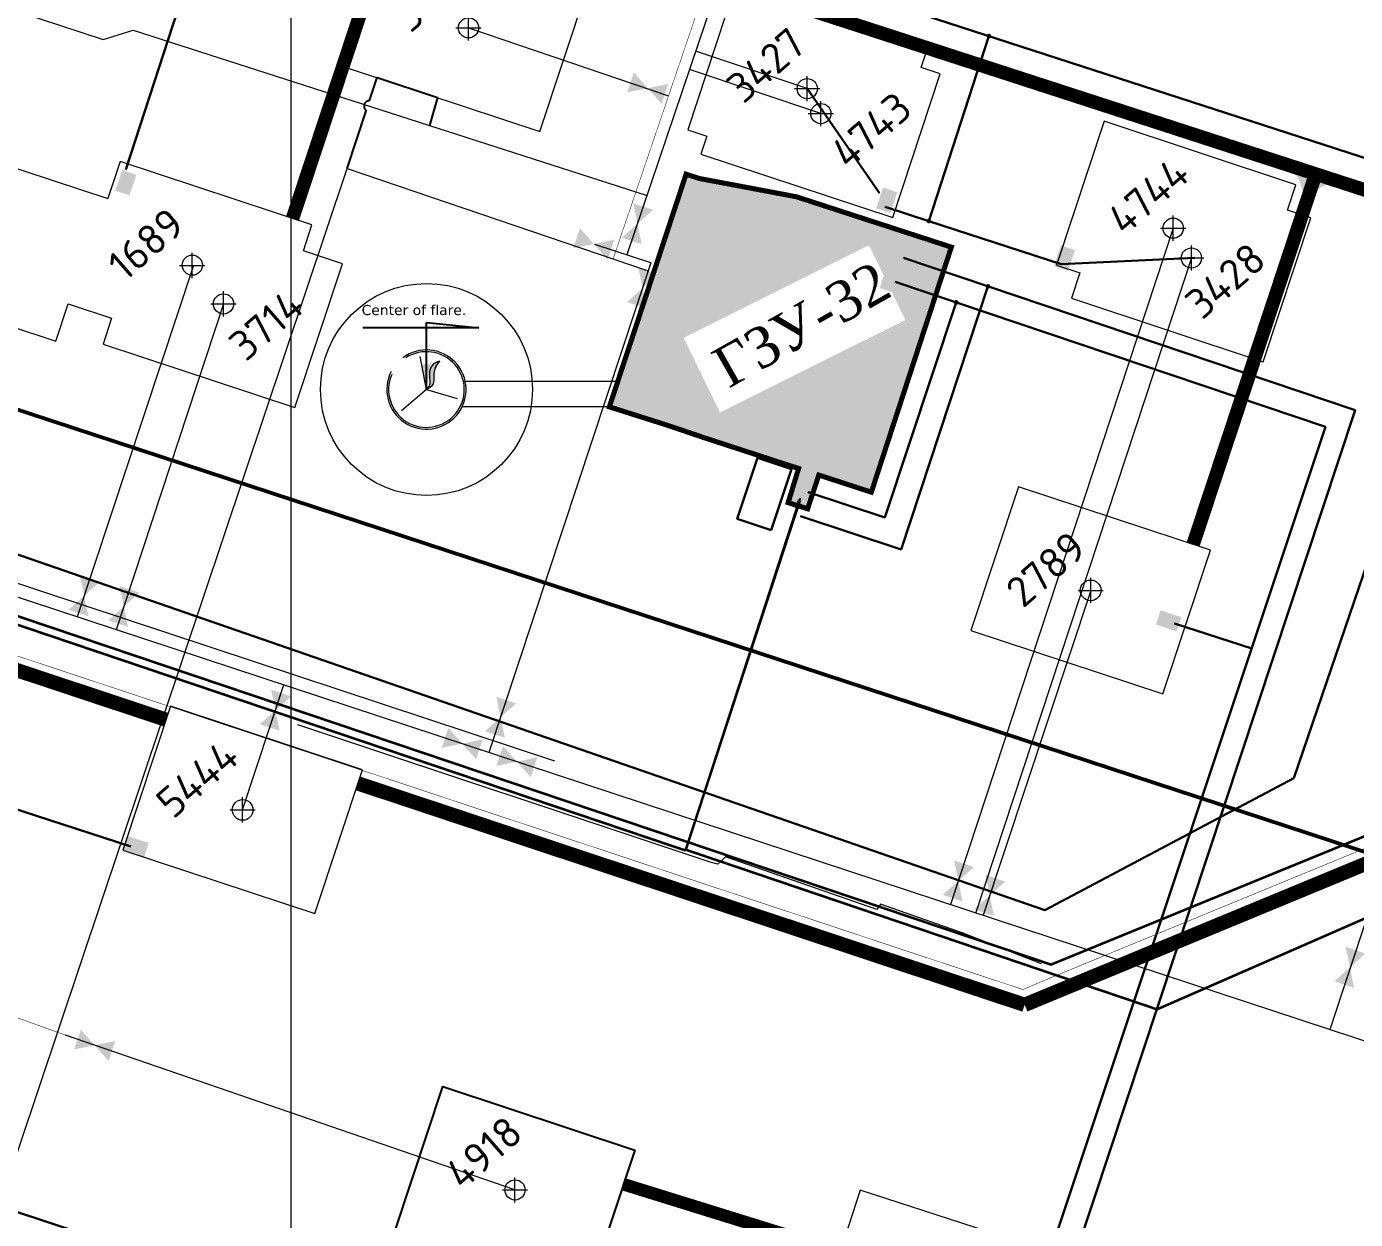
# Model space of a CAD drawing. Header units: millimetres. Extents: x 519 to 9564855, y -810 to 5021775.
# Drawn here: x 9540897 to 9541423, y 4996449 to 4996922 of the extents above; entities that cross this region are included whole.
import ezdxf

# ---------------------------------------------------------------- set-up
doc = ezdxf.new("R2010")
doc.units = ezdxf.units.MM
doc.header["$LTSCALE"] = 2
doc.header["$MEASUREMENT"] = 0
doc.header["$PDMODE"] = 2
doc.header["$PDSIZE"] = 5
doc.linetypes.add('92051501$0$GROUND2', pattern=[35, 25, -10])
doc.linetypes.add('ACAD_ISO02W100', pattern=[15, 12, -3])
for name, color, linetype in [('164 скв. на 2011 год (измененные)', 121, 'Continuous'), ('COMPOUND', 3, 'Continuous'), ('Existing roads', 41, 'Continuous'), ('FIBERGLASS', 212, 'Continuous'), ('GRID_PULKOVO', 7, 'Continuous'), ('GZU 32', 7, 'Continuous'), ('OilColl&Flowlines', 3, 'Continuous'), ('Stage 12 wells.Text&Frame', 52, 'Continuous'), ('Stage 9.Frame&Text', 7, 'Continuous'), ('Скважины 2019г.', 241, 'Continuous'), ('Скважины на 2015 год', 7, 'Continuous')]:
    doc.layers.add(name, color=color, linetype=linetype)
for name, color, linetype, lineweight in [('200 скв. на 2010 год', 61, 'Continuous', 0), ('PPLINE_GAS', 4, 'GAS_LINE', 30), ('SteamInjInfrastructure', 25, 'Continuous', 100), ('WELLS(drilled after 2000y)', 6, 'Continuous', 40), ('Скв на 2025 допы от ХеКай', 204, 'Continuous', 0), ('Электро', 1, 'Continuous', 30), ('Электроснаб', 1, 'Continuous', 18), ('Электроснабжене', 1, 'Continuous', 18)]:
    doc.layers.add(name, color=color, linetype=linetype, lineweight=lineweight)
doc.styles.add('92051501$0$STANDARD', font='simplex.shx')
doc.styles.add('Elect', font='isocpeur.ttf')
doc.styles.add('GeoApp', font='', dxfattribs={"height": 1})
doc.styles.get("Standard").update_dxf_attribs({"font": 'isocpeur.ttf', "width": 0.5})
doc.styles.get('GeoApp').set_extended_font_data('D431', italic=True)
doc.linetypes.add('g5_121_g', pattern='A,4,-0.4,["Г",GeoApp,S=1,R=0,X=0,Y=-0.5],-1.2,12', length=17.6)
doc.linetypes.add('GAS_LINE', pattern='A,0.5,-0.2,["G",92051501$0$STANDARD,S=0.1,R=0,X=-0.1,Y=-0.05],-0.05', length=0.75)
doc.dimstyles.new('ISO-25', dxfattribs={"dimtxt": 15, "dimasz": 10, "dimexe": 5, "dimexo": 5, "dimgap": 5, "dimtad": 1, "dimtxsty": 'Standard', "dimblk": 'OBLIQUE', "dimcen": 50, "dimadec": 0, "dimazin": 0, "dimtfac": 1, "dimtmove": 0, "dimatfit": 3, "dimfxl": 0, "dimarcsym": 0})

# ---------------------------------------------------------------- blocks, each defined once
blk = doc.blocks.new('92051501$0$WELLPAD')
at = {"flags": 128}
blk.add_lwpolyline([(40, -30), (-40, -30), (-40, 30), (40, 30.00000000093133)], close=True, dxfattribs=at)
blk = doc.blocks.new('_Oblique')
at = {"color": 0, "linetype": 'ByBlock', "lineweight": -2}
blk.add_line((-0.5, -0.5), (0.5, 0.5), dxfattribs=at)

msp = doc.modelspace()

# ---------------------------------------------------------------- hatches: boundary and pattern name
at = {"layer": 'Existing roads', "lineweight": 0}
h = msp.add_hatch(color=256, dxfattribs=at)
h.paths.add_polyline_path([(9541403.856718143, 4996855.226373387), (9541402.269479467, 4996855.823136153, 0.1551187413119976), (9541397.736826427, 4996865.360146748), (9541406.29242464, 4996862.607004706)])
h.paths.add_polyline_path([(9541405.38242215, 4996854.652746147), (9541403.856718143, 4996855.226373387), (9541406.29242464, 4996862.607004706), (9541415.08835774, 4996859.776524273, 0.1615507836754054)])
at = {"layer": 'GZU 32', "lineweight": 0, "ltscale": 50}
h = msp.add_hatch(color=1, dxfattribs=at)
edge = h.paths.add_edge_path()
edge.add_spline(control_points=[(9541055.147321742, 4996777.783218973), (9541056.294848977, 4996778.417294454), (9541058.245888066, 4996779.506844397), (9541058.119411573, 4996783.256832596), (9541058.306823807, 4996786.521548716), (9541059.857597087, 4996788.318072397), (9541060.431373706, 4996788.982775159)], knot_values=[0.0319818573145449, 0.0319818573145449, 0.0319818573145449, 0.0319818573145449, 3.598567764997965, 6.128648347783722, 10.51772471833637, 13.09536853065023, 13.09536853065023, 13.09536853065023, 13.09536853065023], degree=3, periodic=0)
edge.add_spline(control_points=[(9541060.431373706, 4996788.982775159), (9541059.25137478, 4996788.586385828), (9541057.141835887, 4996787.877742209), (9541056.175038183, 4996784.688264782), (9541056.340192998, 4996782.148800204), (9541056.660419233, 4996779.571407522), (9541055.64975755, 4996778.376801973), (9541055.147321742, 4996777.783218973)], knot_values=[0, 0, 0, 0, 3.503599376586759, 6.263547345212105, 9.09573299965222, 11.35519676612808, 13.58716658319746, 13.58716658319746, 13.58716658319746, 13.58716658319746], degree=3, periodic=0)
edge.add_line((9541055.442918006, 4996778.138716999), (9541055.465960722, 4996778.120282832))
edge.add_line((9541055.465960724, 4996778.120282836), (9541055.553375842, 4996778.011013936))
h = msp.add_hatch(color=1, dxfattribs=at)
edge = h.paths.add_edge_path()
edge.add_spline(control_points=[(9541055.154779993, 4996777.787339712), (9541056.302307233, 4996778.421415193), (9541058.253346348, 4996779.510965136), (9541058.126869844, 4996783.260953338), (9541058.314282084, 4996786.525669453), (9541059.865055352, 4996788.322193136), (9541060.438831966, 4996788.986895901)], knot_values=[0.0319818573145449, 0.0319818573145449, 0.0319818573145449, 0.0319818573145449, 3.598567764997965, 6.128648347783722, 10.51772471833637, 13.09536853065023, 13.09536853065023, 13.09536853065023, 13.09536853065023], degree=3, periodic=0)
edge.add_spline(control_points=[(9541060.438831968, 4996788.986895898), (9541059.258833043, 4996788.590506567), (9541057.149294157, 4996787.88186295), (9541056.182496443, 4996784.692385521), (9541056.347651264, 4996782.152920946), (9541056.667877493, 4996779.575528264), (9541055.65721582, 4996778.380922718), (9541055.154779993, 4996777.787339712)], knot_values=[0, 0, 0, 0, 3.503599376586759, 6.263547345212105, 9.09573299965222, 11.35519676612808, 13.58716658319746, 13.58716658319746, 13.58716658319746, 13.58716658319746], degree=3, periodic=0)
edge.add_line((9541055.45037628, 4996778.142837738), (9541055.473418994, 4996778.124403572))
edge.add_line((9541055.473418994, 4996778.124403575), (9541055.560834112, 4996778.015134675))
at = {"layer": 'Скважины на 2015 год', "linetype": 'ByBlock', "lineweight": 0, "ltscale": 5}
h = msp.add_hatch(color=5, dxfattribs=at)
h.paths.add_polyline_path([(9541157.999999467, 4996863.100003539), (9541163.143500593, 4996861.420290132), (9541201.685800517, 4996854.158247767), (9541232.393278485, 4996844.180783357), (9541234.5676463, 4996843.474288428), (9541263.100756453, 4996834.203318949), (9541231.399999484, 4996737.100003552), (9541210.581849147, 4996743.878938826), (9541206.156615471, 4996730.508317547), (9541198.436060714, 4996732.950677583), (9541202.573457897, 4996746.486680861), (9541165.086728692, 4996758.693342203), (9541151.425531307, 4996763.340446864), (9541127.599999495, 4996770.900003504)])
h.paths.add_polyline_path([(9541171.433063703, 4996768.658473374), (9541244.883280203, 4996805.356867308), (9541230.477591649, 4996834.946302036), (9541157.027375147, 4996798.247908103)], flags=16)
at = {"layer": 'Электро'}
for points in [[(9540931.862051213, 4996856.562246047), (9540937.474284388, 4996854.705259794), (9540940.181513181, 4996862.887118436), (9540934.569280015, 4996864.744104717)], [(9541238.419295697, 4996828.196154188), (9541244.03152885, 4996826.339167908), (9541246.738757662, 4996834.521026563), (9541241.126524488, 4996836.378012847)], [(9541234.720702376, 4996817.951853702), (9541240.332935551, 4996816.094867419), (9541243.040164316, 4996824.276726093), (9541237.427931156, 4996826.13371236)], [(9540936.869240036, 4996600.744888161), (9540935.073476825, 4996595.112766556), (9540943.28433007, 4996592.49479256), (9540945.08009326, 4996598.126914147)]]:
    msp.add_hatch(color=256, dxfattribs=at).paths.add_polyline_path(points)
at = {"layer": 'Электро', "ltscale": 25}
for points in [[(9541233.339694966, 4996849.56761862), (9541238.951928103, 4996847.710632352), (9541241.659156907, 4996855.892490999), (9541236.046923745, 4996857.749477284)], [(9541303.776260473, 4996826.681391152), (9541309.388493616, 4996824.824404869), (9541312.095722418, 4996833.006263531), (9541306.483489258, 4996834.863249814)], [(9541346.02476273, 4996690.264505399), (9541344.167776475, 4996684.652272224), (9541352.349635119, 4996681.945043445), (9541354.2066214, 4996687.557276607)]]:
    msp.add_hatch(color=256, dxfattribs=at).paths.add_polyline_path(points)
at = {"layer": 'Электроснаб', "lineweight": 0}
for points in [[(9540931.862051213, 4996856.562246047), (9540937.474284388, 4996854.705259794), (9540940.181513181, 4996862.887118436), (9540934.569280015, 4996864.744104717)], [(9541238.419295697, 4996828.196154188), (9541244.03152885, 4996826.339167908), (9541246.738757662, 4996834.521026563), (9541241.126524488, 4996836.378012847)], [(9541234.720702376, 4996817.951853702), (9541240.332935551, 4996816.094867419), (9541243.040164316, 4996824.276726093), (9541237.427931156, 4996826.13371236)], [(9540936.869240036, 4996600.744888161), (9540935.073476825, 4996595.112766556), (9540943.28433007, 4996592.49479256), (9540945.08009326, 4996598.126914147)]]:
    msp.add_hatch(color=1, dxfattribs=at).paths.add_polyline_path(points)
at = {"layer": 'Электроснаб', "lineweight": 0, "ltscale": 25}
for points in [[(9541233.339694966, 4996849.56761862), (9541238.951928103, 4996847.710632352), (9541241.659156907, 4996855.892490999), (9541236.046923745, 4996857.749477284)], [(9541303.776260473, 4996826.681391152), (9541309.388493616, 4996824.824404869), (9541312.095722418, 4996833.006263531), (9541306.483489258, 4996834.863249814)], [(9541346.02476273, 4996690.264505399), (9541344.167776475, 4996684.652272224), (9541352.349635119, 4996681.945043445), (9541354.2066214, 4996687.557276607)]]:
    msp.add_hatch(color=1, dxfattribs=at).paths.add_polyline_path(points)
at = {"layer": 'Электроснабжене', "lineweight": 0}
for points in [[(9540931.862051213, 4996856.562246047), (9540937.474284388, 4996854.705259794), (9540940.181513181, 4996862.887118436), (9540934.569280015, 4996864.744104717)], [(9541238.419295697, 4996828.196154188), (9541244.03152885, 4996826.339167908), (9541246.738757662, 4996834.521026563), (9541241.126524488, 4996836.378012847)], [(9541234.720702376, 4996817.951853702), (9541240.332935551, 4996816.094867419), (9541243.040164316, 4996824.276726093), (9541237.427931156, 4996826.13371236)], [(9540936.869240036, 4996600.744888161), (9540935.073476825, 4996595.112766556), (9540943.28433007, 4996592.49479256), (9540945.08009326, 4996598.126914147)]]:
    msp.add_hatch(color=1, dxfattribs=at).paths.add_polyline_path(points)
at = {"layer": 'Электроснабжене', "lineweight": 0, "ltscale": 25}
for points in [[(9541233.339694966, 4996849.56761862), (9541238.951928103, 4996847.710632352), (9541241.659156907, 4996855.892490999), (9541236.046923745, 4996857.749477284)], [(9541303.776260473, 4996826.681391152), (9541309.388493616, 4996824.824404869), (9541312.095722418, 4996833.006263531), (9541306.483489258, 4996834.863249814)], [(9541346.02476273, 4996690.264505399), (9541344.167776475, 4996684.652272224), (9541352.349635119, 4996681.945043445), (9541354.2066214, 4996687.557276607)]]:
    msp.add_hatch(color=1, dxfattribs=at).paths.add_polyline_path(points)

# ---------------------------------------------------------------- linework, layer by layer
at = {"color": 4, "lineweight": 0}
for p, q in [((9541167.56200024, 4996590.495000029, 1.8), (9541004.222000236, 4996644.87900003, 1.686000000000003)), ((9541170.530000238, 4996589.669000027, 1.701000000000004), (9541167.56200024, 4996590.495000029, 1.8)), ((9541173.588000232, 4996592.65800003, 1.308000000000001), (9541170.530000238, 4996589.669000027, 1.701000000000004)), ((9541233.605000237, 4996571.76800003, 1.581000000000004), (9541173.588000232, 4996592.65800003, 1.308000000000001)), ((9541234.99100024, 4996573.851000031, 1.518000000000004), (9541233.605000237, 4996571.76800003, 1.581000000000004)), ((9541267.350000238, 4996562.437000028, 1.754), (9541234.99100024, 4996573.851000031, 1.518000000000004)), ((9541298.778000236, 4996550.151000031, 1.999000000000002), (9541267.350000238, 4996562.437000028, 1.754))]:
    msp.add_line(p, q, dxfattribs=at)
at = {"color": 5, "lineweight": 0}
msp.add_line((9541300.177000238, 4996571.493000031, -1.201999999999997), (9541398.857000235, 4996623.81500003, 0.1120000000000019), dxfattribs=at)
at = {"layer": '164 скв. на 2011 год (измененные)', "color": 0, "linetype": 'ByBlock', "lineweight": 0}
for points in [[(9541251.107863454, 4996905.440457275), (9541253.465369487, 4996912.565374536), (9541177.484843824, 4996937.705953907), (9541158.629409304, 4996880.720559657), (9541166.239526197, 4996878.202509853)], [(9541314.036403267, 4996824.015487733), (9541310.696860816, 4996813.922633974), (9541386.677386468, 4996788.782054609), (9541405.532820992, 4996845.767448864), (9541396.2784371, 4996848.829556828)]]:
    msp.add_lwpolyline(points, dxfattribs=at)
for centre in [(9541206.000000237, 4996897.00000003), (9541358.20000024, 4996829.90000003)]:
    msp.add_circle(centre, 4, dxfattribs=at)
at = {"layer": '164 скв. на 2011 год (измененные)', "color": 0, "linetype": 'ByBlock', "lineweight": 0, "ltscale": 80}
msp.add_point((9541206.000000237, 4996897.00000003), dxfattribs=at)
at = {"layer": '164 скв. на 2011 год (измененные)', "color": 0, "linetype": 'ByBlock', "lineweight": 0}
msp.add_point((9541358.20000024, 4996829.90000003), dxfattribs=at)
at = {"layer": '200 скв. на 2010 год', "color": 0, "linetype": 'ByBlock', "lineweight": 0}
for points in [[(9541024.082020164, 4996905.177592586), (9541100.062545812, 4996880.03701322), (9541118.917980334, 4996937.022407475), (9541042.937454676, 4996962.162986837)], [(9540934.882019918, 4996595.27759256), (9541010.862545574, 4996570.137013193), (9541029.717980104, 4996627.122407448), (9540953.737454442, 4996652.262986808)]]:
    msp.add_lwpolyline(points, close=True, dxfattribs=at)
msp.add_lwpolyline([(9540930.370444603, 4996806.018178809), (9540926.982020155, 4996795.777592588), (9541002.96254581, 4996770.637013221), (9541021.817980332, 4996827.622407476), (9541006.378885139, 4996832.73092436)], dxfattribs=at)
for centre, radius in [((9541071.800000243, 4996921.100000028), 4), ((9540974.700000236, 4996811.700000031), 4), ((9540982.3, 4996611.2), 4.095103451852402)]:
    msp.add_circle(centre, radius, dxfattribs=at)
for p in [(9541071.800000243, 4996921.100000028), (9540974.700000236, 4996811.700000031), (9540982.3, 4996611.2)]:
    msp.add_point(p, dxfattribs=at)
at = {"layer": 'COMPOUND', "color": 3, "linetype": 'ByBlock', "lineweight": 0, "ltscale": 50, "const_width": 2}
msp.add_lwpolyline([(9541231.399999484, 4996737.100003552), (9541263.100756453, 4996834.203318949), (9541234.5676463, 4996843.474288428), (9541232.393278485, 4996844.180783357), (9541232.393278485, 4996844.180783357), (9541201.685800517, 4996854.158247767), (9541163.143500593, 4996861.420290132), (9541157.999999467, 4996863.100003539), (9541127.599999484, 4996770.900003538), (9541151.429289708, 4996763.33925438), (9541165.086728692, 4996758.693342203), (9541202.5734579, 4996746.486680867), (9541198.436060708, 4996732.950677585), (9541206.156615473, 4996730.508317552), (9541210.581849152, 4996743.878938824), (9541231.399999484, 4996737.100003552)], dxfattribs=at)
at = {"layer": 'Existing roads', "color": 3, "linetype": 'ByBlock', "lineweight": 0, "ltscale": 80}
msp.add_line((9541501.700000236, 4996792.800000029), (9541413.102871012, 4996524.204974508, 2.7731586e-09), dxfattribs=at)
at = {"layer": 'Existing roads', "lineweight": 0, "flags": 128}
for points, const_width in [([(9540267.343748758, 4997233.275836316), (9541585.136868127, 4996805.498961503)], 5.399999999999987), ([(9542146.787655244, 4996887.541356834), (9541292.145363312, 4996533.95338418)], 5.699999999999987), ([(9540952.06107201, 4996646.89880134), (9540878.887227757, 4996671.20057174)], 5.699999999999987), ([(9541292.145363312, 4996533.95338418), (9541028.013777506, 4996621.674143141)], 5.699999999999987)]:
    msp.add_lwpolyline(points, dxfattribs=dict(at, const_width=const_width))
at = {"layer": 'Existing roads', "lineweight": 0, "const_width": 5.399999999999987, "flags": 128}
for points, elevation in [([(9541002.008639956, 4996845.37329219), (9541046.029901966, 4996978.409985096)], 5.18125778117e-05), ([(9541358.84764686, 4996716.260385577), (9541407.461170187, 4996863.175355222)], 5.18136407195e-05)]:
    msp.add_lwpolyline(points, dxfattribs=dict(at, elevation=elevation))
at = {"layer": 'Existing roads', "lineweight": 0, "const_width": 4.999999999999992, "elevation": 0.0001035479164154}
msp.add_lwpolyline([(9541219.125611767, 4996436.17233996), (9541133.141951803, 4996462.872457702)], dxfattribs=at)
at = {"layer": 'FIBERGLASS', "lineweight": 0, "const_width": 1}
for points in [[(9535085.723429317, 4997637.297639135), (9537983.341135133, 4996705.152319411), (9538036.418968873, 4996871.786913076), (9539300.703040034, 4996479.464240245), (9539854.97262714, 4997035.433734258), (9541157.787521653, 4996595.102638341)], [(9537068.049999448, 4997002.221872925), (9537981.719999503, 4996708.300003033), (9538034.78999948, 4996874.910003044), (9539299.99999954, 4996482.300003249), (9539854.299999442, 4997038.300003332), (9541302.590298012, 4996549.897457243), (9542161.099999472, 4996901.300003701), (9542450.599999484, 4996805.700003748), (9542706.399999468, 4996882.900003789), (9542843.799999416, 4997304.100003806), (9543427.39999943, 4997108.500003904), (9543551.299999377, 4997487.200003924), (9544168.068, 4997275.346), (9544226.796029672, 4997449.753750846)], [(9541203.086643424, 4996734.44729231), (9541157.787521653, 4996595.102638341)]]:
    msp.add_lwpolyline(points, dxfattribs=at)
at = {"layer": 'FIBERGLASS', "lineweight": 0, "ltscale": 5, "const_width": 1}
msp.add_lwpolyline([(9541202.460000003, 4996731.86), (9541157.860893892, 4996595.431885879), (9541344.592564793, 4996532.155746032), (9542055.296028087, 4996843.093629823), (9542442.747378852, 4996715.713389069), (9542720.61, 4996868.84), (9542838.83, 4997229.37), (9543081.810000004, 4997149.7), (9543145.77, 4997182.12), (9543440.72, 4997085.62), (9543558.29, 4997444.97), (9544154.468450347, 4997245.26150313), (9544223.597310564, 4997450.796775274)], dxfattribs=at)
at = {"layer": 'GRID_PULKOVO', "lineweight": 0}
msp.add_line((9541001.446412707, 5010000.000001281), (9541001.446415296, 4991999.037955089), dxfattribs=at)
at = {"layer": 'GZU 32', "color": 0, "lineweight": 0, "ltscale": 50}
for p, q in [((9541127.599999484, 4996770.900003538), (9541157.999999467, 4996863.100003539)), ((9541157.999999467, 4996863.100003539), (9541163.143500593, 4996861.420290132)), ((9541199.744530072, 4996855.141177838), (9541201.685800517, 4996854.158247767)), ((9541201.685800517, 4996854.158247767), (9541263.100756453, 4996834.203318949)), ((9541263.100756453, 4996834.203318949), (9541231.399999484, 4996737.100003552)), ((9541130.901290143, 4996780.91247062), (9541070.506257953, 4996780.91247061)), ((9541127.599999484, 4996770.900003538), (9541069.240893994, 4996770.900003528)), ((9541202.5734579, 4996746.486680867), (9541127.599999484, 4996770.900003538)), ((9541202.5734579, 4996746.486680867), (9541198.436060708, 4996732.950677585)), ((9541206.156615473, 4996730.508317552), (9541210.581849152, 4996743.878938824)), ((9541231.399999484, 4996737.100003552), (9541210.581849152, 4996743.878938824)), ((9541198.436060708, 4996732.950677585), (9541206.156615473, 4996730.508317552))]:
    msp.add_line(p, q, dxfattribs=at)
at = {"layer": 'GZU 32', "color": 1, "lineweight": 0, "ltscale": 50}
for q in [(9541052.638706727, 4996790.802923833), (9541045.172051728, 4996769.377953828), (9541067.351107718, 4996774.169958832)]:
    msp.add_line((9541055.115960728, 4996777.770282831), q, dxfattribs=at)
at = {"layer": 'GZU 32', "color": 14, "lineweight": 0, "ltscale": 50}
for p, q in [((9541202.302098176, 4996733.650744292), (9541201.375047196, 4996730.797574746)), ((9541203.253154704, 4996733.341727298), (9541202.789629208, 4996731.915142525))]:
    msp.add_line(p, q, dxfattribs=at)
at = {"layer": 'GZU 32', "color": 1, "linetype": 'ByBlock', "lineweight": 0, "ltscale": 25}
msp.add_circle((9541055.143636178, 4996777.795474628), 42, dxfattribs=at)
at = {"layer": 'GZU 32', "lineweight": 0, "ltscale": 50}
msp.add_circle((9541203.086643437, 4996734.44729231), 0.0795, dxfattribs=at)
at = {"layer": 'GZU 32', "color": 1, "lineweight": 0, "ltscale": 50}
for radius, start, end in [(15.7, 153.0186885496001, 126.8504069803023), (15, 156.6552170042428, 122.8744486687972)]:
    msp.add_arc((9541055.123909108, 4996777.770282831), radius, start, end, dxfattribs=at)
for points in [[(9541055.116450865, 4996777.766162096), (9541057.884713389, 4996780.06538206), (9541058.171250634, 4996782.579184789), (9541058.9035169, 4996786.906745026), (9541060.431373708, 4996788.982775163)], [(9541055.123909116, 4996777.770282838), (9541057.892171662, 4996780.069502806), (9541058.178708922, 4996782.583305535), (9541058.910975166, 4996786.910865752), (9541060.43883197, 4996788.986895911)], [(9541060.431373708, 4996788.982775163), (9541057.343116958, 4996787.328121481), (9541056.35615312, 4996784.750677949), (9541056.387986213, 4996781.918671201), (9541056.356153116, 4996779.659431695), (9541055.146318201, 4996777.782033388)], [(9541060.438831985, 4996788.986895902), (9541057.350575216, 4996787.332242232), (9541056.363611385, 4996784.754798692), (9541056.395444479, 4996781.922791941), (9541056.363611389, 4996779.663552429), (9541055.153776467, 4996777.786154136)]]:
    msp.add_spline(points, degree=3, dxfattribs=at)
at = {"layer": 'OilColl&Flowlines', "linetype": 'ByBlock', "lineweight": 0}
for p, q in [((9541292.992016707, 4997301.454648645), (9541134.573416617, 4996831.103572147, -4.3084084e-09)), ((9541144.067208547, 4996827.962248405), (9541121.899158368, 4996835.297254572)), ((9540962.799999483, 4996826.900003511), (9540916.74110978, 4996687.681947912)), ((9541144.067208547, 4996827.962248405), (9541079.882404417, 4996633.981231088)), ((9541318.299999494, 4996698.200003567), (9541275.726175163, 4996569.515941051)), ((9541280.498534447, 4996567.945038268, 3.3239068e-09), (9542195.459357835, 4996266.141599623)), ((9541090.199999532, 4996460.600003528), (9540912.11292202, 4996521.921402371))]:
    msp.add_line(p, q, dxfattribs=at)
at = {"layer": 'OilColl&Flowlines', "color": 3, "linetype": 'ByBlock', "lineweight": 0, "ltscale": 5}
for p, q in [((9540782.635492489, 4996963.70451493, -3.2606619e-09), (9540926.978202805, 4996916.473081418, -3.6446318e-09)), ((9540926.978202805, 4996916.473081418, -3.6446318e-09), (9540938.934268754, 4996920.120338885, -1.7400978e-09)), ((9540938.934268754, 4996920.120338885, -1.7400978e-09), (9541142.588305637, 4996854.678382219, -4.0517378e-09)), ((9541206.000000237, 4996897.00000003), (9541161.783845827, 4996911.892410472, -3.5419659e-09)), ((9541211.400000233, 4996887.100000028), (9541159.339320796, 4996904.634519174, -3.6108214e-09)), ((9541351.000000238, 4996841.700000028), (9541262.805932363, 4996573.768857532, 1.1398102072e-06)), ((9541358.20000024, 4996829.90000003), (9541272.80652877, 4996570.476992054, 4.974207637e-07)), ((9540974.700000236, 4996811.700000031), (9540932.202144144, 4996682.592686917, 2.23761820237e-05)), ((9540982.3, 4996611.2), (9540998.605274402, 4996660.734973316, 1.811076942392909e-05))]:
    msp.add_line(p, q, dxfattribs=at)
at = {"layer": 'OilColl&Flowlines', "lineweight": 0, "ltscale": 40}
msp.add_line((9541071.800000243, 4996921.100000028), (9541151.054843316, 4996894.153117308), dxfattribs=at)
at = {"layer": 'OilColl&Flowlines', "linetype": 'ByBlock', "lineweight": 0, "ltscale": 80}
msp.add_line((9540372.344975214, 4996866.879144609, 5.83386707413e-05), (9541280.498534447, 4996567.945038268, 3.3239068e-09), dxfattribs=at)
at = {"layer": 'OilColl&Flowlines', "color": 3, "linetype": 'ByBlock', "lineweight": 0, "ltscale": 80, "const_width": 0.2}
msp.add_lwpolyline([(9541228.288025532, 4997121.307545521), (9541129.081791187, 4996829.527059586)], dxfattribs=at)
at = {"layer": 'OilColl&Flowlines', "linetype": 'ByBlock', "lineweight": -2, "ltscale": 50}
msp.add_lwpolyline([(9541032.59913927, 4996892.243961385), (9541035.603886263, 4996901.36521584), (9541059.506454974, 4996893.456288906), (9541056.366632208, 4996882.384756729)], dxfattribs=at)
at = {"layer": 'OilColl&Flowlines', "linetype": 'ByBlock', "lineweight": -2}
msp.add_lwpolyline([(9541023.73108813, 4996865.323974065), (9541031.289914316, 4996888.269658734)], dxfattribs=at)
at = {"layer": 'OilColl&Flowlines', "color": 3, "linetype": 'ByBlock', "lineweight": 0, "ltscale": 80}
msp.add_lwpolyline([(9540763.063953314, 4996088.187748823), (9541023.73108813, 4996865.323974065), (9541143.00657065, 4996824.756760379)], dxfattribs=at)
at = {"layer": 'OilColl&Flowlines', "color": 3, "linetype": 'ByBlock', "lineweight": 0, "ltscale": 5, "const_width": 0.2}
msp.add_lwpolyline([(9540260.79152958, 4996756.745049472), (9540500.06001078, 4996671.426761187), (9540912.11292202, 4996521.921402371)], dxfattribs=at)
at = {"layer": 'OilColl&Flowlines', "linetype": '92051501$0$GROUND2', "lineweight": -2, "ltscale": 50}
msp.add_arc((9541032.572041878, 4996890.050092434, -5.558380877461559e-09), 2.194036290741345, 88.27337047209694, 235.1097415143562, dxfattribs=at)
at = {"layer": 'OilColl&Flowlines', "linetype": 'ByBlock', "lineweight": 0}
for points in [[(9541134.697851984, 4996895.514553929), (9541137.297625944, 4996903.371659736), (9541142.80219218, 4996897.191636537)], [(9541148.306758426, 4996891.011613351), (9541142.80219218, 4996897.191636537), (9541150.90653238, 4996898.86871914)], [(9541144.913203688, 4996848.958641487, -4.1912394e-09), (9541138.73318048, 4996843.454075247, -4.1912394e-09), (9541137.056097882, 4996851.558415448, -4.1912394e-09)], [(9541140.410263097, 4996835.349735053, -4.1912394e-09), (9541132.553157302, 4996837.949509004, -4.1912394e-09), (9541138.73318048, 4996843.454075247, -4.1912394e-09)], [(9541115.926998567, 4996841.631996015), (9541121.43156481, 4996835.451972813), (9541113.327224607, 4996833.774890204)], [(9541129.535905004, 4996837.129055419), (9541126.936131056, 4996829.271949619), (9541121.43156481, 4996835.451972813)], [(9541146.935123553, 4996823.456873402), (9541140.755100347, 4996817.952307156), (9541139.078017747, 4996826.056647357)], [(9541142.432182964, 4996809.84796696), (9541134.575077156, 4996812.447740915), (9541140.755100347, 4996817.952307156)], [(9540925.683657937, 4996701.536549414), (9540919.503634723, 4996696.031983169), (9540917.826552136, 4996704.136323372)], [(9540941.408841593, 4996697.292205925, 2.07825624843e-05), (9540935.228818392, 4996691.787639685, 2.07825624843e-05), (9540933.551735802, 4996699.891979885, 2.07825624843e-05)], [(9540921.180717338, 4996687.927642977), (9540913.323611556, 4996690.527416927), (9540919.503634723, 4996696.031983169)], [(9540936.905901017, 4996683.683299491, 2.07825624843e-05), (9540929.048795208, 4996686.28307344, 2.07825624843e-05), (9540935.228818392, 4996691.787639685, 2.07825624843e-05)], [(9541001.468483187, 4996656.163148962, 1.42578151326e-05), (9540995.288459983, 4996650.658582722, 1.42578151326e-05), (9540993.611377394, 4996658.762922919, 1.42578151326e-05)], [(9541090.66576582, 4996653.398128103), (9541084.485742627, 4996647.893561859), (9541082.80866, 4996655.99790206)], [(9540996.965542609, 4996642.554242528, 1.42578151326e-05), (9540989.108436802, 4996645.154016477, 1.42578151326e-05), (9540995.288459983, 4996650.658582722, 1.42578151326e-05)], [(9541086.162825223, 4996639.789221663), (9541078.30571942, 4996642.388995623), (9541084.485742627, 4996647.893561859)], [(9541272.031492893, 4996588.525682056, 1.1004500256e-06), (9541265.851469688, 4996583.021115816, 1.1004500256e-06), (9541264.174387103, 4996591.125456014, 1.1004500256e-06)], [(9541284.480656218, 4996582.802089056), (9541278.30063302, 4996577.297522819), (9541276.623550424, 4996585.401863013)], [(9541267.528552314, 4996574.916775623, 1.1004500256e-06), (9541259.671446508, 4996577.516549571, 1.1004500256e-06), (9541265.851469688, 4996583.021115816, 1.1004500256e-06)], [(9541279.977715632, 4996569.193182623), (9541272.12060982, 4996571.792956573), (9541278.30063302, 4996577.297522819)], [(9541427.197682507, 4996554.286309948, 2.5169115e-09), (9541421.017659305, 4996548.781743709, 2.5169115e-09), (9541419.340576712, 4996556.886083911, 2.5169115e-09)], [(9541422.694741927, 4996540.677403515, 2.5169115e-09), (9541414.837636132, 4996543.277177466, 2.5169115e-09), (9541421.017659305, 4996548.781743709, 2.5169115e-09)], [(9540918.162472712, 4996524.122952667), (9540923.667038947, 4996517.942929469), (9540915.562698744, 4996516.265846862)], [(9540931.771379143, 4996519.620012074), (9540929.17160518, 4996511.762906277), (9540923.667038947, 4996517.942929469)]]:
    msp.add_solid(points, dxfattribs=at)
at = {"layer": 'OilColl&Flowlines', "lineweight": 0}
for points in [[(9541063.785034863, 4996643.648054686, 3.4108173e-09), (9541069.2896011, 4996637.468031486, 3.4108173e-09), (9541061.185260896, 4996635.790948878, 3.4108173e-09)], [(9541077.393941304, 4996639.14511409, 3.4108173e-09), (9541074.794167347, 4996631.288008293, 3.4108173e-09), (9541069.2896011, 4996637.468031486, 3.4108173e-09)], [(9541085.465602048, 4996636.511529247, 3.4018959e-09), (9541090.970168293, 4996630.331506046, 3.4018959e-09), (9541082.865828093, 4996628.654423441, 3.4018959e-09)], [(9541099.074508488, 4996632.008588651, 3.4018959e-09), (9541096.474734532, 4996624.151482857, 3.4018959e-09), (9541090.970168293, 4996630.331506046, 3.4018959e-09)]]:
    msp.add_solid(points, dxfattribs=at)
at = {"layer": 'PPLINE_GAS', "linetype": 'GAS_LINE', "lineweight": 0, "ltscale": 15}
msp.add_line((9541105.987605272, 4996630.500244202), (9540466.977265844, 4996841.749018972), dxfattribs=at)
at = {"layer": 'PPLINE_GAS', "linetype": 'g5_121_g'}
msp.add_lwpolyline([(9534778.547904337, 4998536.780978662), (9534874.180507164, 4998503.206159234), (9535072.84513031, 4998402.393723238), (9535451.902062988, 4998298.756775566), (9537303.355918992, 4997704.598300797), (9537377.9752081, 4997927.57471082), (9538200.149562342, 4997654.435865519), (9538214.55082298, 4997649.501424167), (9538234.241307655, 4997643.049167827), (9538590.101497915, 4997520.559015497), (9539125.333102679, 4997334.134570308), (9539210.91174439, 4997304.428839316), (9539345.383394081, 4997257.751554389), (9539456.462243348, 4997220.864652698), (9539620.383288532, 4997166.429991927), (9539867.531581474, 4997084.357348531), (9540014.596855396, 4997034.466859077), (9540009.456749953, 4997018.26255977), (9541300.177000238, 4996571.493000031), (9541398.857000235, 4996623.81500003), (9541532.038670084, 4997015.003493459), (9541563.894219883, 4997108.934008841), (9541575.967257556, 4997105.298385348)], dxfattribs=at)
at = {"layer": 'Stage 12 wells.Text&Frame', "color": 0, "linetype": 'ByBlock', "lineweight": 0}
msp.add_line((9540880.431350827, 4996869.469431899), (9540928.926516304, 4996853.423260255), dxfattribs=at)
for points in [[(9541166.239526197, 4996878.202509853), (9541163.882020157, 4996871.077592588), (9541239.862545807, 4996845.937013223), (9541258.717980336, 4996902.922407476), (9541251.107863454, 4996905.440457273)], [(9541396.2784371, 4996848.829556827), (9541399.617979553, 4996858.922410577), (9541323.637453884, 4996884.062989948), (9541304.782019366, 4996827.077595701), (9541314.036403267, 4996824.015487733)], [(9540845.49825263, 4996862.020040847), (9540832.282020159, 4996822.077592587), (9540908.262545815, 4996796.93701322), (9540913.152417177, 4996811.715312138), (9540913.152417177, 4996811.715312138)]]:
    msp.add_lwpolyline(points, dxfattribs=at)
for centre in [(9541211.400000233, 4996887.100000028), (9541351.000000238, 4996841.700000028)]:
    msp.add_circle(centre, 4, dxfattribs=at)
for p in [(9541211.400000233, 4996887.100000028), (9541351.000000238, 4996841.700000028)]:
    msp.add_point(p, dxfattribs=at)
at = {"layer": 'Stage 9.Frame&Text', "color": 0, "linetype": 'ByBlock', "lineweight": 0}
msp.add_circle((9541090.199999532, 4996460.600003528), 4, dxfattribs=at)
at = {"layer": 'Stage 9.Frame&Text', "color": 0, "linetype": 'ByBlock', "lineweight": 0, "ltscale": 80}
msp.add_point((9541090.199999532, 4996460.600003528), dxfattribs=at)
at = {"layer": 'SteamInjInfrastructure', "linetype": 'ByBlock', "lineweight": 0, "ltscale": 50, "const_width": 0.2}
msp.add_lwpolyline([(9541863.6209158, 4996775.813361746), (9541303.01305388, 4996544.910277036), (9541291.431997638, 4996540.017425015), (9539857.772752697, 4997015.645799601), (9539305.61544228, 4996462.66765123)], dxfattribs=at)
at = {"layer": 'WELLS(drilled after 2000y)', "color": 0, "linetype": 'ByBlock', "lineweight": 0}
for points in [[(9541006.378885139, 4996832.73092436), (9541009.767309586, 4996842.971510575), (9540933.786783919, 4996868.112089937), (9540928.926516294, 4996853.423260258), (9540928.926516294, 4996853.423260258)], [(9540913.15241718, 4996811.715312137), (9540930.370444603, 4996806.018178809)]]:
    msp.add_lwpolyline(points, dxfattribs=at)
msp.add_lwpolyline([(9541270.882019412, 4996682.27759613), (9541346.862545067, 4996657.137016758), (9541365.717979597, 4996714.122411007), (9541289.737453932, 4996739.262990378)], close=True, dxfattribs=at)
for centre, radius in [((9540962.349329488, 4996827.04910313), 4), ((9541318.299999496, 4996698.200003566), 4.095103451852402)]:
    msp.add_circle(centre, radius, dxfattribs=at)
msp.add_point((9540962.30000024, 4996826.900000028), dxfattribs=at)
at = {"layer": 'WELLS(drilled after 2000y)', "color": 0, "linetype": 'ByBlock', "lineweight": 0, "ltscale": 80}
msp.add_point((9541318.299999496, 4996698.200003566), dxfattribs=at)
at = {"layer": 'Скв на 2025 допы от ХеКай', "color": 244, "linetype": 'ACAD_ISO02W100', "lineweight": 0, "true_color": 0x991b1e, "const_width": 1.5, "elevation": 23.89046493979346}
msp.add_lwpolyline([(9539371.996627193, 4997269.226989617), (9539639.563037653, 4997181.378051879), (9539953.29768832, 4997078.304782813), (9540678.730716223, 4996840.192604453), (9540701.138850788, 4996795.877524768), (9540805.94243526, 4996761.467815949), (9540850.257513743, 4996783.875949908), (9541778.968567884, 4996478.956250172), (9541933.60865551, 4996924.71284254), (9541959.597009856, 4997000.013038486), (9541984.405997487, 4997071.896067525), (9542017.026196584, 4997166.41176296), (9542028.62300379, 4997200.013038487), (9542056.877932588, 4997285.921514484), (9542079.724667907, 4997355.505304816), (9542077.25467786, 4997367.309893363), (9542097.187361013, 4997428.050790345), (9542106.172181724, 4997436.090826836), (9542151.591879552, 4997574.393461696), (9542047.080757365, 4997608.707158724), (9542065.7973267, 4997665.713200527), (9542054.721649928, 4997718.620307771), (9542078.127886947, 4997789.909999006), (9542071.12629312, 4997792.236237654)], dxfattribs=at)
at = {"layer": 'Скважины 2019г.', "color": 0, "linetype": 'ByBlock', "lineweight": 0}
msp.add_lwpolyline([(9541208.48923942, 4996403.423104959), (9541284.576832203, 4996378.711200451), (9541303.110760584, 4996435.776895039), (9541227.0231678, 4996460.488799548)], close=True, dxfattribs=at)
at = {"layer": 'Электро'}
for p, q in [((9540687.919363955, 4997109.369204999), (9541434.861978615, 4996866.895232813, 5.01966519e-08)), ((9541244.083206382, 4996829.926374018, 5.1134432e-08), (9541423.082040258, 4996769.644960046, 47.35498609661931)), ((9541240.778547069, 4996820.420860769, 5.1134432e-08), (9541411.384055896, 4996762.980864275, 47.36081766978259)), ((9541277.613836285, 4996818.634268148, 8.870686394599067), (9541243.150285942, 4996714.424640616, 5.1134432e-08)), ((9541265.03675421, 4996812.253531687, 6.734181918736078), (9541236.796717878, 4996727.05920323, 5.1134432e-08)), ((9541423.082040258, 4996769.644960046, 47.35498609661931), (9541282.283631893, 4996344.124938453, 1569.31325081034)), ((9541423.082040258, 4996769.644960046, 47.35498609661954), (9541282.283631893, 4996344.124938454, 1569.31325081034)), ((9541411.384055894, 4996762.980864277, 47.36081766978259), (9541269.6468843, 4996337.77328752, 1594.421035772808)), ((9541411.384055896, 4996762.980864275, 47.36081766978259), (9541269.6468843, 4996337.77328752, 1594.421035772808)), ((9541236.796717878, 4996727.05920323, 5.1134432e-08), (9541206.415708741, 4996737.108794496, 5.1134432e-08)), ((9541243.150285961, 4996714.424640618, 5.1134432e-08), (9541203.275211472, 4996727.614729135, 5.1134432e-08)), ((9541382.094527632, 4996675.113093257, 367.0558100017345), (9541351.460873574, 4996685.066570828, 367.0558100017345)), ((9540937.987703096, 4996596.692035532), (9540859.579094475, 4996622.168536838)), ((9540693.21557034, 4996517.987289218, 3087.694149928036), (9541843.024658252, 4996137.502716837, 47.3608176304624))]:
    msp.add_line(p, q, dxfattribs=at)
at = {"layer": 'Электро', "ltscale": 25}
for p, q in [((9540936.003362425, 4996864.908628838), (9541006.196736854, 4997081.1426624)), ((9541278.012950867, 4996917.811465499), (9541254.19266602, 4996844.500166936)), ((9541254.19266602, 4996844.500166936), (9541236.868549637, 4996850.129113568)), ((9541254.19266602, 4996844.500166936), (9541306.638316445, 4996827.459542131))]:
    msp.add_line(p, q, dxfattribs=at)
at = {"layer": 'Электро', "ltscale": 2}
for p, q in [((9541234.609934974, 4996855.579980291), (9541206.00000025, 4996897.00000002)), ((9541306.638316445, 4996827.459542131), (9541359.56074573, 4996829.965441212))]:
    msp.add_line(p, q, dxfattribs=at)
at = {"layer": 'Электро', "ltscale": 0.05}
for p, q in [((9541178.206820846, 4996726.515004782), (9541186.239505647, 4996750.73566192)), ((9541186.239505647, 4996750.73566192), (9541199.709980255, 4996746.268232479)), ((9541199.709980255, 4996746.268232479), (9541191.67729542, 4996722.047575345)), ((9541191.67729542, 4996722.047575345), (9541178.206820846, 4996726.515004782))]:
    msp.add_line(p, q, dxfattribs=at)
at = {"layer": 'Электро'}
for centre, radius, start, end in [((9541278.011722907, 4996917.807686226), 0.5000000009313221, 161.9999998991968, 341.9999998991968), ((9541278.020835942, 4996917.836674303), 0.5000000009313221, 162.0000001351723, 342.0000001351723), ((9541278.011722907, 4996917.807686226), 0.5000000009313221, 341.9999998991968, 161.9999998991968), ((9541278.020835942, 4996917.836674303), 0.5000000009313221, 342.0000001351723, 162.0000001351723), ((9541254.192666017, 4996844.500166938), 0.4999999999999998, 162.0000001351723, 342.0000001351723), ((9541254.201779045, 4996844.529155007), 0.4999999999999998, 162.0000000514443, 342.0000000514444), ((9541254.192666017, 4996844.500166938), 0.4999999999999998, 342.0000001351723, 162.0000001351723), ((9541254.201779045, 4996844.529155007), 0.4999999999999998, 342.0000000514444, 162.0000000514443), ((9541277.613836285, 4996818.634268148, 8.870686394599067), 0.4999999990686772, 162.0000000006951, 342.0000000006951), ((9541277.622949313, 4996818.663256219, 8.870686393727553), 0.4999999999999998, 161.9999998991968, 341.9999998991968), ((9541277.613836285, 4996818.634268148, 8.870686394599067), 0.4999999990686772, 342.0000000006951, 162.0000000006951), ((9541277.622949313, 4996818.663256219, 8.870686393727553), 0.4999999999999998, 341.9999998991968, 161.9999998991968), ((9541265.03675421, 4996812.253531687, 6.734181918736078), 0.4999999999999998, 162.0000000006951, 342.0000000006951), ((9541265.045867242, 4996812.28251976, 6.734181917864563), 0.4999999999999998, 162.0000000006951, 342.0000000006951), ((9541265.03675421, 4996812.253531687, 6.734181918736078), 0.4999999999999998, 342.0000000006951, 162.0000000006951), ((9541265.045867242, 4996812.28251976, 6.734181917864563), 0.4999999999999998, 342.0000000006951, 162.0000000006951)]:
    msp.add_arc(centre, radius, start, end, dxfattribs=at)
at = {"layer": 'Электроснаб', "color": 1, "linetype": 'ByBlock', "lineweight": 0}
for p, q in [((9540687.919363955, 4997109.369204999), (9541434.861978615, 4996866.895232813, 5.01966519e-08)), ((9541244.083206382, 4996829.926374018, 5.1134432e-08), (9541423.082040258, 4996769.644960046, 47.35498609661931)), ((9541240.778547069, 4996820.420860769, 5.1134432e-08), (9541411.384055896, 4996762.980864275, 47.36081766978259)), ((9541277.613836285, 4996818.634268148, 8.870686394599067), (9541243.150285942, 4996714.424640616, 5.1134432e-08)), ((9541265.03675421, 4996812.253531687, 6.734181918736078), (9541236.796717878, 4996727.05920323, 5.1134432e-08)), ((9541423.082040258, 4996769.644960046, 47.35498609661931), (9541282.283631893, 4996344.124938453, 1569.31325081034)), ((9541423.082040258, 4996769.644960046, 47.35498609661954), (9541282.283631893, 4996344.124938454, 1569.31325081034)), ((9541411.384055894, 4996762.980864277, 47.36081766978259), (9541269.6468843, 4996337.77328752, 1594.421035772808)), ((9541411.384055896, 4996762.980864275, 47.36081766978259), (9541269.6468843, 4996337.77328752, 1594.421035772808)), ((9541236.796717878, 4996727.05920323, 5.1134432e-08), (9541206.415708741, 4996737.108794496, 5.1134432e-08)), ((9541243.150285961, 4996714.424640618, 5.1134432e-08), (9541203.275211472, 4996727.614729135, 5.1134432e-08)), ((9540693.21557034, 4996517.987289218, 3087.694149928036), (9541843.024658252, 4996137.502716837, 47.3608176304624))]:
    msp.add_line(p, q, dxfattribs=at)
at = {"layer": 'Электроснаб', "color": 1, "lineweight": 0, "ltscale": 25}
for p, q in [((9540936.003362425, 4996864.908628838), (9541006.196736854, 4997081.1426624)), ((9541278.012950867, 4996917.811465499), (9541254.19266602, 4996844.500166936)), ((9541254.19266602, 4996844.500166936), (9541236.868549637, 4996850.129113568)), ((9541254.19266602, 4996844.500166936), (9541306.638316445, 4996827.459542131))]:
    msp.add_line(p, q, dxfattribs=at)
at = {"layer": 'Электроснаб', "color": 1, "lineweight": 0, "ltscale": 2}
for p, q in [((9541234.609934974, 4996855.579980291), (9541206.00000025, 4996897.00000002)), ((9541306.638316445, 4996827.459542131), (9541359.56074573, 4996829.965441212))]:
    msp.add_line(p, q, dxfattribs=at)
at = {"layer": 'Электроснаб', "color": 1, "lineweight": 0, "ltscale": 0.05}
for p, q in [((9541178.206820846, 4996726.515004782), (9541186.239505647, 4996750.73566192)), ((9541186.239505647, 4996750.73566192), (9541199.709980255, 4996746.268232479)), ((9541199.709980255, 4996746.268232479), (9541191.67729542, 4996722.047575345)), ((9541191.67729542, 4996722.047575345), (9541178.206820846, 4996726.515004782))]:
    msp.add_line(p, q, dxfattribs=at)
at = {"layer": 'Электроснаб', "color": 1, "lineweight": 0}
for p, q in [((9541382.094527632, 4996675.113093257, 367.0558100017345), (9541351.460873574, 4996685.066570828, 367.0558100017345)), ((9540937.987703096, 4996596.692035532), (9540859.579094475, 4996622.168536838))]:
    msp.add_line(p, q, dxfattribs=at)
for centre, radius, start, end in [((9541278.011722907, 4996917.807686226), 0.5000000009313221, 161.9999998991968, 341.9999998991968), ((9541278.020835942, 4996917.836674303), 0.5000000009313221, 162.0000001351723, 342.0000001351723), ((9541278.011722907, 4996917.807686226), 0.5000000009313221, 341.9999998991968, 161.9999998991968), ((9541278.020835942, 4996917.836674303), 0.5000000009313221, 342.0000001351723, 162.0000001351723), ((9541254.192666017, 4996844.500166938), 0.4999999999999998, 162.0000001351723, 342.0000001351723), ((9541254.201779045, 4996844.529155007), 0.4999999999999998, 162.0000000514443, 342.0000000514444), ((9541254.192666017, 4996844.500166938), 0.4999999999999998, 342.0000001351723, 162.0000001351723), ((9541254.201779045, 4996844.529155007), 0.4999999999999998, 342.0000000514444, 162.0000000514443), ((9541277.613836285, 4996818.634268148, 8.870686394599067), 0.4999999990686772, 162.0000000006951, 342.0000000006951), ((9541277.622949313, 4996818.663256219, 8.870686393727553), 0.4999999999999998, 161.9999998991968, 341.9999998991968), ((9541277.613836285, 4996818.634268148, 8.870686394599067), 0.4999999990686772, 342.0000000006951, 162.0000000006951), ((9541277.622949313, 4996818.663256219, 8.870686393727553), 0.4999999999999998, 341.9999998991968, 161.9999998991968), ((9541265.03675421, 4996812.253531687, 6.734181918736078), 0.4999999999999998, 162.0000000006951, 342.0000000006951), ((9541265.045867242, 4996812.28251976, 6.734181917864563), 0.4999999999999998, 162.0000000006951, 342.0000000006951), ((9541265.03675421, 4996812.253531687, 6.734181918736078), 0.4999999999999998, 342.0000000006951, 162.0000000006951), ((9541265.045867242, 4996812.28251976, 6.734181917864563), 0.4999999999999998, 342.0000000006951, 162.0000000006951)]:
    msp.add_arc(centre, radius, start, end, dxfattribs=at)
at = {"layer": 'Электроснабжене', "color": 1, "linetype": 'ByBlock', "lineweight": 0}
for p, q in [((9540687.919363955, 4997109.369204999), (9541434.861978615, 4996866.895232813, 5.01966519e-08)), ((9541244.083206382, 4996829.926374018, 5.1134432e-08), (9541423.082040258, 4996769.644960046, 47.35498609661931)), ((9541240.778547069, 4996820.420860769, 5.1134432e-08), (9541411.384055896, 4996762.980864275, 47.36081766978259)), ((9541277.613836285, 4996818.634268148, 8.870686394599067), (9541243.150285942, 4996714.424640616, 5.1134432e-08)), ((9541265.03675421, 4996812.253531687, 6.734181918736078), (9541236.796717878, 4996727.05920323, 5.1134432e-08)), ((9541423.082040258, 4996769.644960046, 47.35498609661931), (9541282.283631893, 4996344.124938453, 1569.31325081034)), ((9541423.082040258, 4996769.644960046, 47.35498609661954), (9541282.283631893, 4996344.124938454, 1569.31325081034)), ((9541411.384055894, 4996762.980864277, 47.36081766978259), (9541269.6468843, 4996337.77328752, 1594.421035772808)), ((9541411.384055896, 4996762.980864275, 47.36081766978259), (9541269.6468843, 4996337.77328752, 1594.421035772808)), ((9541236.796717878, 4996727.05920323, 5.1134432e-08), (9541206.415708741, 4996737.108794496, 5.1134432e-08)), ((9541243.150285961, 4996714.424640618, 5.1134432e-08), (9541203.275211472, 4996727.614729135, 5.1134432e-08)), ((9540693.21557034, 4996517.987289218, 3087.694149928036), (9541843.024658252, 4996137.502716837, 47.3608176304624))]:
    msp.add_line(p, q, dxfattribs=at)
at = {"layer": 'Электроснабжене', "color": 1, "lineweight": 0, "ltscale": 25}
for p, q in [((9540936.003362425, 4996864.908628838), (9541006.196736854, 4997081.1426624)), ((9541278.012950867, 4996917.811465499), (9541254.19266602, 4996844.500166936)), ((9541254.19266602, 4996844.500166936), (9541236.868549637, 4996850.129113568)), ((9541254.19266602, 4996844.500166936), (9541306.638316445, 4996827.459542131))]:
    msp.add_line(p, q, dxfattribs=at)
at = {"layer": 'Электроснабжене', "color": 1, "lineweight": 0, "ltscale": 2}
for p, q in [((9541234.609934974, 4996855.579980291), (9541206.00000025, 4996897.00000002)), ((9541306.638316445, 4996827.459542131), (9541359.56074573, 4996829.965441212))]:
    msp.add_line(p, q, dxfattribs=at)
at = {"layer": 'Электроснабжене', "color": 1, "lineweight": 0, "ltscale": 0.05}
for p, q in [((9541178.206820846, 4996726.515004782), (9541186.239505647, 4996750.73566192)), ((9541186.239505647, 4996750.73566192), (9541199.709980255, 4996746.268232479)), ((9541199.709980255, 4996746.268232479), (9541191.67729542, 4996722.047575345)), ((9541191.67729542, 4996722.047575345), (9541178.206820846, 4996726.515004782))]:
    msp.add_line(p, q, dxfattribs=at)
at = {"layer": 'Электроснабжене', "color": 1, "lineweight": 0}
for p, q in [((9541382.094527632, 4996675.113093257, 367.0558100017345), (9541351.460873574, 4996685.066570828, 367.0558100017345)), ((9540937.987703096, 4996596.692035532), (9540859.579094475, 4996622.168536838))]:
    msp.add_line(p, q, dxfattribs=at)
for centre, radius, start, end in [((9541278.011722907, 4996917.807686226), 0.5000000009313221, 161.9999998991968, 341.9999998991968), ((9541278.020835942, 4996917.836674303), 0.5000000009313221, 162.0000001351723, 342.0000001351723), ((9541278.011722907, 4996917.807686226), 0.5000000009313221, 341.9999998991968, 161.9999998991968), ((9541278.020835942, 4996917.836674303), 0.5000000009313221, 342.0000001351723, 162.0000001351723), ((9541254.192666017, 4996844.500166938), 0.4999999999999998, 162.0000001351723, 342.0000001351723), ((9541254.201779045, 4996844.529155007), 0.4999999999999998, 162.0000000514443, 342.0000000514444), ((9541254.192666017, 4996844.500166938), 0.4999999999999998, 342.0000001351723, 162.0000001351723), ((9541254.201779045, 4996844.529155007), 0.4999999999999998, 342.0000000514444, 162.0000000514443), ((9541277.613836285, 4996818.634268148, 8.870686394599067), 0.4999999990686772, 162.0000000006951, 342.0000000006951), ((9541277.622949313, 4996818.663256219, 8.870686393727553), 0.4999999999999998, 161.9999998991968, 341.9999998991968), ((9541277.613836285, 4996818.634268148, 8.870686394599067), 0.4999999990686772, 342.0000000006951, 162.0000000006951), ((9541277.622949313, 4996818.663256219, 8.870686393727553), 0.4999999999999998, 341.9999998991968, 161.9999998991968), ((9541265.03675421, 4996812.253531687, 6.734181918736078), 0.4999999999999998, 162.0000000006951, 342.0000000006951), ((9541265.045867242, 4996812.28251976, 6.734181917864563), 0.4999999999999998, 162.0000000006951, 342.0000000006951), ((9541265.03675421, 4996812.253531687, 6.734181918736078), 0.4999999999999998, 342.0000000006951, 162.0000000006951), ((9541265.045867242, 4996812.28251976, 6.734181917864563), 0.4999999999999998, 342.0000000006951, 162.0000000006951)]:
    msp.add_arc(centre, radius, start, end, dxfattribs=at)

# ---------------------------------------------------------------- block references
at = {"layer": 'Stage 9.Frame&Text', "color": 0, "linetype": 'ByBlock', "lineweight": 0, "xscale": 1.000397499139614, "yscale": 1.000397499139614, "zscale": 1.000397499139614, "rotation": 341.6915560444714}
msp.add_blockref('92051501$0$WELLPAD', (9541090.210155727, 4996460.508314428, 5.17739582077e-05), dxfattribs=at)

# ---------------------------------------------------------------- texts
at = {"layer": '164 скв. на 2011 год (измененные)', "color": 0, "linetype": 'ByBlock', "lineweight": 0, "style": 'Elect'}
for s, p in [('3427', (9541180.749754399, 4996890.636451434)), ('3428', (9541362.488116834, 4996805.014811244))]:
    msp.add_text(s, height=12, rotation=41, dxfattribs=at).set_placement(p)
at = {"layer": '200 скв. на 2010 год', "color": 0, "linetype": 'ByBlock', "lineweight": 0, "style": 'Elect'}
for s, p in [('3451', (9541048.89037336, 4996918.739526838)), ('3714', (9540983.590183403, 4996788.45937074)), ('5444', (9540954.767285569, 4996607.209487038))]:
    msp.add_text(s, height=12, rotation=41, dxfattribs=at).set_placement(p)
at = {"layer": 'COMPOUND', "color": 0, "lineweight": 0, "insert": (9541153.837593086, 4996815.199225035, -5.656498166e-05), "char_height": 15.99999999999999, "attachment_point": 1, "rotation": 29.572402920390928, "style": 'Elect'}
msp.add_mtext('{\\fArial|b0|i0|c0|p34;\\P\\fTimes New Roman|b0|i0|c204|p18;ГЗУ-\\fTimes New Roman|b0|i0|c0|p18;32}', dxfattribs=at)
at = {"layer": 'GZU 32', "color": 1, "linetype": 'ByBlock', "lineweight": 0, "ltscale": 25, "insert": (9541070.886409145, 4996807.198866999), "char_height": 3.999999999999998, "width": 61.60294117647054, "attachment_point": 9, "rotation": 9.079182768713622e-09, "style": 'Elect'}
msp.add_mtext('{\\fVerdana|b0|i0|c0|p34;Center of flare.}', dxfattribs=at)
at = {"layer": 'Stage 12 wells.Text&Frame', "color": 0, "linetype": 'ByBlock', "lineweight": 0, "style": 'Elect'}
for s, p in [('4743', (9541222.135928616, 4996864.625118129)), ('4744', (9541331.635589054, 4996838.326159835))]:
    msp.add_text(s, height=12, rotation=41, dxfattribs=at).set_placement(p)
at = {"layer": 'Stage 9.Frame&Text', "color": 0, "linetype": 'ByBlock', "lineweight": 0, "style": 'Elect'}
msp.add_text('4918', height=12, rotation=41, dxfattribs=at).set_placement((9541069.354624175, 4996460.092941843))
at = {"layer": 'WELLS(drilled after 2000y)', "color": 0, "linetype": 'ByBlock', "lineweight": 0, "style": 'Elect'}
for s, p in [('1689', (9540935.651194047, 4996820.184772415)), ('2789', (9541291.472771972, 4996690.784025418))]:
    msp.add_text(s, height=12, rotation=41, dxfattribs=at).set_placement(p)

# ---------------------------------------------------------------- leaders
at = {"layer": 'GZU 32', "color": 1, "linetype": 'ByBlock', "lineweight": 0, "ltscale": 25, "annotation_type": 0, "has_hookline": 1, "hookline_direction": 1, "text_width": 40.92142377434518, "horizontal_direction": (1, 1.584616327043875e-10, 0)}
msp.add_leader([(9541055.138859928, 4996777.798960642), (9541055.138859928, 4996804.297053901), (9541075.886409145, 4996802.198867)], dimstyle='ISO-25', override={"dimgap": 5, "dimtad": 1, "dimtxsty": 'Elect'}, dxfattribs=at)

doc.saveas('drawing.dxf')
